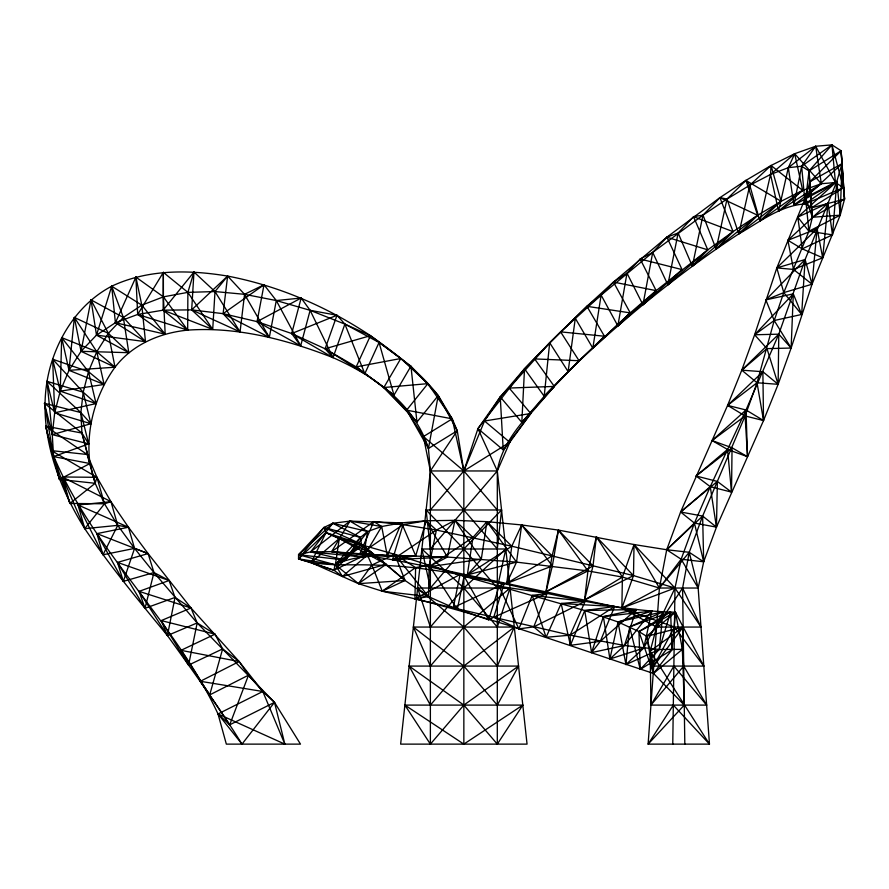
<?xml version="1.0" encoding="UTF-8"?>
<svg xmlns="http://www.w3.org/2000/svg" width="889" height="889" viewBox="0 0 889 889"><rect width="100%" height="100%" fill="white"/><g stroke="black" fill="none" stroke-linecap="round" stroke-linejoin="round"><path stroke-width="1.33" d="M672.762 744.126L674.984 588.029L681.152 559.237L694.431 523.076L710.255 486.672L746.015 409.985L778.775 334.175L805.112 259.532L836.816 181.467L842.016 163.654L841.127 150.774L831.971 144.874L815.691 146.263L794.699 153.708L771.03 165.51L745.893 180.411L719.934 197.636L666.883 237.174L613.477 282.069L586.918 306.316L549.68 342.754L524.521 368.779L500.24 396.894L477.949 428.62L463.847 470.959L463.847 744.126L522.81 705.099L404.884 705.099L430.376 744.126L463.847 705.099L518.554 666.083L409.129 666.083L430.376 705.099L463.847 666.083L514.309 627.056L413.385 627.056L430.376 666.083L463.847 627.056L510.053 588.029L417.63 588.029L430.376 627.056L463.847 588.029L505.808 549.002L421.886 549.002L430.376 588.029L463.847 549.002L501.563 509.975L426.131 509.975L430.376 549.002L497.307 470.959L509.797 442.278L530.777 413.496L554.314 386.415L579.05 360.723L630.223 312.884L656.149 290.647L707.766 249.853L733.069 231.629L757.661 215.271L781.098 201.281L802.689 190.402L821.325 183.723L835.449 182.534L843.45 187.723L844.55 199.103L840.216 215.182L812.035 284.236L791.132 348.043L778.131 384.315L763.529 420.553L716.467 527.133L703.677 561.792L698.165 588.029L709.466 744.126L648.114 744.126L659.405 588.029L666.717 549.746L680.607 512.008L727.591 405.384L741.77 370.168L754.628 334.775L776.83 267.911L805.523 197.536L809.868 181.8L809.023 170.955L831.971 144.874L843.45 187.723L811.346 207.915L812.402 217.249L808.923 231.24L783.765 292.614L774.208 320.518L757.028 382.759L745.104 415.952L702.632 516.064L689.242 552.302L682.596 588.029L684.819 744.126M621.867 608.132L622.4 577.072L634.024 544.535L666.717 549.746L689.242 552.302L703.677 561.792L702.632 516.064L680.607 512.008L710.255 486.672L731.525 492.117L732.047 447.8L712.056 440.544L746.015 409.985L763.529 420.553L762.873 371.724L741.77 370.168L778.775 334.175L791.132 348.043L766.985 348.632L741.77 370.168L757.028 382.759L778.131 384.315L778.775 334.175L754.628 334.775L766.985 348.632L778.131 384.315L762.873 371.724L727.591 405.384L745.104 415.952L763.529 420.553L757.028 382.759L727.591 405.384L746.015 409.985L747.516 456.702L727.524 449.456L712.056 440.544L745.104 415.952L747.516 456.702L732.047 447.8L696.087 475.993L710.255 486.672L716.467 527.133L694.431 523.076L680.607 512.008L717.356 481.438L731.525 492.117L727.524 449.456L696.087 475.993L717.356 481.438L716.467 527.133L702.632 516.064L666.717 549.746L681.152 559.237L698.165 588.029L659.405 588.029L622.4 577.072L587.94 570.938L516.542 562.115L447.4 557.07L359.534 554.436L331.653 551.658L310.617 551.891L298.56 554.692L298.537 558.825L333.986 570.238L342.376 576.505L358.456 583.662L382.226 591.185L570.138 635.168L624.445 645.492L659.282 649.481L682.385 649.359L683.152 627.056L675.473 612.221C632.079 611.376 589.374 602.431 547.079 593.396C489.35 580.439 431.398 565.793 371.891 565.037C347.488 564.026 321.985 567.149 298.537 558.825L324.029 527.421L332.753 523.265L349.933 521.11L401.55 522.876L426.22 520.787L454.912 520.332L486.928 521.665L521.665 524.943L558.459 530.1L634.024 544.535L674.984 588.029L700.988 627.056L656.582 627.056L621.867 608.132L428.909 566.804L392.516 559.726L359.534 554.436L373.802 521.599L403.028 524.677L436.41 530.066L511.797 546.213L633.49 575.594L674.984 588.029L656.582 627.056L650.17 651.181L650.937 705.099L706.644 705.099L683.708 666.083L682.385 649.359L675.473 612.221L638.924 631.568L618.033 621.967L584.751 610.532L464.08 576.228L394.738 554.325L339.298 538.512L325.985 532.655L324.029 527.421L298.56 554.692L334.986 564.715C359.956 552.869 388.882 556.614 415.708 555.836L426.22 520.787L436.41 530.066L428.909 566.804L481.305 559.181L486.928 521.665L511.797 546.213L506.674 583.384L552.347 565.982L558.459 530.1L593.007 565.915L584.562 600.019L633.49 575.594L634.024 544.535L659.405 588.029L621.867 608.132L674.429 627.056L703.81 666.083L653.759 666.083L646.592 636.28L638.924 631.568L670.628 612.032L671.973 649.837L653.493 673.418C574.316 647.548 495.906 618.7 414.93 598.864L415.619 567.571L394.738 554.325L371.891 565.037L358.456 583.662L335.397 564.726L339.298 538.512L386.082 564.326L405.073 580.484L428.476 596.608L457.335 609.398L464.08 576.228L429.165 565.315L415.619 567.571L382.226 591.185L371.891 565.037L363.023 545.379L335.397 564.726L342.376 576.505L386.082 564.326L363.023 545.379L405.073 580.484L382.226 591.185L428.476 596.608L429.165 565.315L457.335 609.398L453.334 607.609L460.08 574.438L414.93 598.864L428.476 596.608L394.738 554.325L405.073 580.484L358.456 583.662L386.082 564.326L370.546 552.413L361.434 544.068L324.029 527.421L360.445 537.445L367.579 531.522L381.703 526.51L401.55 522.876L403.028 524.677L392.516 559.726L447.4 557.07L454.912 520.332L472.959 537.412L467.336 574.916L516.542 562.115L521.665 524.943L552.102 555.914L545.99 591.796L587.94 570.938L596.386 536.823L633.49 575.594L621.867 608.132L674.984 588.029M497.307 509.975L463.847 470.959L457.257 430.743L452.234 418.841L438.221 395.572L410.951 366.157L370.435 335.664L344.888 324.107L310.128 310.328L276.29 300.549L244.553 294.315L214.994 291.559L187.879 292.37L163.409 296.848L141.807 305.149L123.349 317.451L108.347 333.331L96.779 351.744L88.467 371.669L83.199 392.205L80.866 412.563L81.944 433.065L95.179 483.294L104.491 503.796L117.726 525.366L134.561 548.402L153.964 572.56L197.169 622.933L274.501 702.354L241.986 744.126C218.827 706.799 193.024 671.228 167.432 635.546C138.773 600.808 109.892 566.104 84.766 528.666C53.896 479.338 33.037 416.619 52.64 359.212C62.908 328.819 82.933 301.315 111.714 286.214C147.807 269.123 189.013 269.678 227.617 276.079C278.735 285.88 327.219 306.816 370.435 335.664C395.083 353.277 419.564 371.402 438.221 395.572L428.431 448.478L430.376 470.959L400.639 744.126L527.055 744.126L497.307 470.959L477.949 428.62L524.521 368.779L560.603 331.864L601.12 295.104L652.704 252.42L702.988 215.127L727.024 199.036L749.771 185.245L770.552 174.444L788.321 167.677L801.634 166.221L831.971 144.874L835.449 182.534L805.112 203.881C780.286 205.559 759.717 222.05 738.792 233.896C705.488 255.621 673.773 279.668 642.958 304.783C608.343 333.375 574.905 363.479 544.19 396.272C525.532 418.83 502.218 440.788 497.307 470.959L497.307 744.126L463.847 705.099L409.129 666.083M501.563 509.975L497.307 549.002L430.376 470.959L423.408 436.577L406.617 410.151L383.826 387.526L356.2 366.879L325.118 348.777L291.703 333.542L257.065 321.629L223.106 313.661L191.68 309.872L163.143 310.161L137.673 314.45L115.392 322.74L96.49 335.131L81.032 351.322L68.998 370.324L60.263 391.127L54.685 412.829L52.262 434.632L53.607 456.613L59.396 479.427L95.179 483.294L96.945 477.326L87.189 454.49L45.595 426.153L59.396 479.427L89.956 463.525C85.633 429.765 95.156 394.738 115.014 367.213C132.317 344.554 159.853 332.875 187.668 330.13C237.507 326.585 286.925 339.665 333.008 357.634C373.791 375.603 414.641 403.984 428.431 448.478L457.257 430.743L438.221 395.572L416.952 422.075L383.826 387.526L400.806 358.511L379.058 342.487L344.888 324.107L336.998 315.251L310.128 310.328L301.16 298.026L276.29 300.549L264.011 284.769L244.553 294.315L240.052 331.897L191.68 309.872L193.969 272.012L214.994 291.559L240.052 331.897L223.106 313.661L227.617 276.079L244.553 294.315L269.334 337.409L276.29 300.549L300.671 345.854L310.128 310.328L333.008 357.634L344.888 324.107L364.812 373.702L379.058 342.487L393.971 395.161L410.951 366.157L416.952 422.075L406.617 410.151L427.876 383.648L400.806 358.511L356.2 366.879L370.435 335.664L325.118 348.777L333.008 357.634L291.703 333.542L301.16 298.026L257.065 321.629L269.334 337.409L223.106 313.661L264.011 284.769L257.065 321.629L300.671 345.854L291.703 333.542L336.998 315.251L325.118 348.777L364.812 373.702L356.2 366.879L393.971 395.161L383.826 387.526L427.876 383.648L452.234 418.841L463.847 470.959L430.376 509.975M505.808 549.002L497.307 588.029L463.847 549.002L426.131 509.975M510.053 588.029L497.307 627.056L463.847 588.029L421.886 549.002M423.408 436.577L428.431 448.478L406.617 410.151L452.234 418.841L423.408 436.577L463.847 470.959L484.527 420.997L500.24 396.894L509.197 388.048L549.68 342.754L586.918 306.316L601.12 295.104L613.477 282.069L626.978 273.145L640.169 259.01L652.704 252.42L666.883 237.174L678.118 233.018L693.52 216.66L702.988 215.127L719.934 197.636L727.024 199.036L745.893 180.411L781.098 201.281L759.851 221.017L749.771 185.245L745.893 180.411L757.661 215.271L738.792 233.896L727.024 199.036L716.123 249.12L757.661 215.271L719.934 197.636L733.069 231.629L716.123 249.12L702.988 215.127L692.353 266.211L733.069 231.629L693.52 216.66L707.766 249.853L692.353 266.211L678.118 233.018L667.872 284.836L707.766 249.853L666.883 237.174L682.052 269.6L667.872 284.836L652.704 252.42L642.958 304.783L682.052 269.6L640.169 259.01L656.149 290.647L642.958 304.783L626.978 273.145L617.866 325.919L601.12 295.104L592.83 348.188L575.294 318.273L568.127 371.613L549.68 342.754L544.19 396.272L524.521 368.779L521.821 422.353L500.24 396.894L503.218 449.901L477.949 428.62M514.309 627.056L497.307 666.083L463.847 627.056L417.63 588.029M674.429 627.056L653.759 666.083L683.152 627.056L703.81 666.083M518.554 666.083L497.307 705.099L463.847 666.083L413.385 627.056M497.307 744.126L522.81 705.099M656.582 627.056L682.596 588.029L700.988 627.056M430.376 744.126L430.376 470.959L457.257 430.743M683.708 666.083L650.937 705.099L673.873 666.083L706.644 705.099M509.797 442.278L503.218 449.901L530.777 413.496L509.197 388.048L554.314 386.415L534.645 358.923L579.05 360.723L560.603 331.864L604.453 336.242L586.918 306.316L630.223 312.884L617.866 325.919L656.149 290.647L613.477 282.069L630.223 312.884L592.83 348.188L604.453 336.242L568.127 371.613L579.05 360.723L544.19 396.272L554.314 386.415L521.821 422.353L530.777 413.496L484.527 420.997L509.797 442.278L463.847 470.959M684.263 705.099L648.114 744.126L673.317 705.099L709.466 744.126L650.17 651.181L683.152 627.056L646.592 636.28L653.493 673.418L684.263 705.099L682.385 649.359L653.493 673.418L638.924 631.568L640.269 669.384L671.973 649.837L675.473 612.221L646.592 636.28M666.717 549.746L694.431 523.076L703.677 561.792L681.152 559.237L659.405 588.029L689.242 552.302L698.165 588.029M339.298 538.512L311.139 562.615L342.376 576.505L370.546 552.413L325.985 532.655L298.537 558.825L334.986 564.715L361.434 544.068L360.445 537.445L332.753 523.265L298.56 554.692L345.443 560.148L367.579 531.522L349.933 521.11L310.617 551.891L345.443 560.148L360.445 537.445L334.986 564.715L333.986 570.238L311.139 562.615L325.985 532.655L361.434 544.068L333.986 570.238L370.546 552.413M430.376 470.959L497.307 470.959M284.847 744.126L218.016 713.956C173.8 619.033 90.345 548.157 51.406 450.612L87.189 454.49L95.179 483.294L69.909 503.441L51.406 450.612L96.945 477.326L110.981 501.674L128.46 527.244L148.096 553.591L190.991 607.976L239.141 661.549L262.8 691.486L274.501 702.354L300.493 744.126L226.339 744.126L218.016 713.956L262.8 691.486L284.847 744.126L274.501 702.354L229.718 724.824L218.016 713.956L241.986 744.126M404.884 705.099L463.847 744.126M650.17 651.181L653.493 673.418M163.354 272.39L163.143 310.161L187.668 330.13L187.879 292.37L193.969 272.012L163.143 310.161L212.715 329.408L214.994 291.559L227.617 276.079L191.68 309.872L212.715 329.408L187.879 292.37L163.354 272.39L137.673 314.45L165.176 334.186L163.409 296.848L163.354 272.39M61.674 337.609L60.263 391.127L96.079 403.584L88.467 371.669L61.674 337.609L96.779 351.744L115.014 367.213L68.998 370.324L61.674 337.609M842.016 163.654L840.216 215.182L808.923 231.24L797.8 217.105L836.816 181.467L840.216 215.182L812.402 217.249L805.523 197.536L842.016 163.654L844.55 199.103L812.402 217.249L809.868 181.8L841.127 150.774L844.55 199.103L811.346 207.915L805.112 203.881L801.634 166.221L815.691 146.263L835.449 182.534L793.955 205.137L788.321 167.677L794.699 153.708L821.325 183.723L793.955 205.137L801.634 166.221L809.023 170.955L811.346 207.915L809.868 181.8L842.016 163.654M793.299 293.848L791.132 348.043L774.208 320.518L765.84 299.893L805.112 259.532L812.035 284.236L783.765 292.614L765.84 299.893L793.299 293.848L801.656 314.473L774.208 320.518L754.628 334.775L793.299 293.848M771.03 165.51L770.552 174.444L759.851 221.017L802.689 190.402L794.699 153.708L770.552 174.444L778.553 211.138L821.325 183.723L815.691 146.263L788.321 167.677L778.553 211.138L802.689 190.402L771.03 165.51L749.771 185.245L738.792 233.896L781.098 201.281L771.03 165.51M805.112 259.532L801.656 314.473L783.765 292.614L776.83 267.911L817.102 228.684L822.692 257.799L793.488 269.423L776.83 267.911L805.112 259.532M836.816 181.467L832.482 234.863L802.234 248.842L787.887 240.308L828.037 203.125L832.482 234.863L808.923 231.24L805.523 197.536L836.816 181.467M817.102 228.684L812.035 284.236L793.488 269.423L787.887 240.308L817.102 228.684M629.612 626.878L625.923 664.583L659.282 649.481L670.628 612.032L629.612 626.878L640.269 669.384L659.282 649.481L662.983 611.765L618.033 621.967L609.887 659.016L643.725 648.103L662.983 611.765L629.612 626.878M828.037 203.125L822.692 257.799L802.234 248.842L797.8 217.105L828.037 203.125M74.365 317.451L68.998 370.324L104.113 384.459L96.779 351.744L74.365 317.451L108.347 333.331L128.805 352.7L81.032 351.322L74.365 317.451M587.94 570.938L584.562 600.019L622.4 577.072L596.386 536.823L593.007 565.915L545.99 591.796L552.347 565.982L521.665 524.943L511.797 546.213L467.336 574.916L481.305 559.181L454.912 520.332L436.41 530.066L392.516 559.726L415.708 555.836L401.55 522.876L387.293 555.714L359.534 554.436L403.028 524.677L426.22 520.787L447.4 557.07L428.909 566.804L472.959 537.412L486.928 521.665L516.542 562.115L506.674 583.384L552.102 555.914L558.459 530.1L587.94 570.938M809.023 170.955L805.112 203.881L843.45 187.723L841.127 150.774L809.023 170.955M367.579 531.522L363.423 557.07L310.617 551.891L332.753 523.265L367.579 531.522M91.034 299.882L81.032 351.322L115.014 367.213L108.347 333.331L91.034 299.882L123.349 317.451L145.485 341.676L96.49 335.131L91.034 299.882M175.022 597.452L167.432 635.546L197.169 622.933L215.038 634.168L222.628 648.926L239.141 661.549L248.498 675.173L262.8 691.486L200.336 681.296L229.718 724.824L248.498 675.173L209.693 694.92L200.336 681.296L239.141 661.549L180.989 650.337L188.579 665.094L222.628 648.926L209.693 694.92L180.989 650.337L215.038 634.168L161.253 620.589L167.432 635.546L139.084 591.363L169.11 580.506L175.022 597.452L190.991 607.976L197.169 622.933L188.579 665.094L161.253 620.589L190.991 607.976L139.084 591.363L144.996 608.309L175.022 597.452M651.87 611.054L643.725 648.103L625.923 664.583L618.033 621.967L651.87 611.054L624.445 645.492L609.887 659.016L603.387 616.61L636.268 609.498L624.445 645.492L591.574 652.604L584.751 610.532L614.666 606.52L600.308 641.313L591.574 652.604L603.387 616.61L651.87 611.054M153.964 572.56L144.996 608.309L117.481 562.404L148.096 553.591L153.964 572.56L169.11 580.506L117.481 562.404L123.349 581.373L153.964 572.56M499.029 586.296L488.672 619.844L453.334 607.609L504.096 583.695L493.739 617.255L488.672 619.844L464.08 576.228L504.096 583.695L499.029 586.296L518.887 628.89L533.733 626.878L585.184 601.353L570.138 635.168L570.394 645.325L600.308 641.313L636.268 609.498L584.751 610.532L570.394 645.325L561.148 603.498L585.184 601.353L532.233 595.408L518.887 628.89L493.739 617.255L547.079 593.396L533.733 626.878L546.102 637.302L570.138 635.168L614.666 606.52L561.148 603.498L546.102 637.302L532.233 595.408L547.079 593.396L499.029 586.296M111.714 286.214L96.49 335.131L128.805 352.7L123.349 317.451L111.714 286.214L141.807 305.149L165.176 334.186L115.392 322.74L111.714 286.214M134.561 548.402L123.349 581.373L96.901 533.622L128.46 527.244L134.561 548.402L148.096 553.591L96.901 533.622L103.002 554.769L134.561 548.402M135.906 277.112L115.392 322.74L145.485 341.676L141.807 305.149L135.906 277.112L163.409 296.848L187.668 330.13L137.673 314.45L135.906 277.112M117.726 525.366L103.002 554.769L78.032 504.974L110.981 501.674L117.726 525.366L128.46 527.244L78.032 504.974L84.766 528.666L117.726 525.366M349.933 521.11L331.653 551.658L363.423 557.07L381.703 526.51L373.802 521.599L331.653 551.658L387.293 555.714L381.703 526.51L349.933 521.11M104.491 503.796L84.766 528.666L62.363 476.971L96.945 477.326L104.491 503.796L110.981 501.674L62.363 476.971L69.909 503.441L104.491 503.796M88.678 443.9L53.607 456.613L45.595 426.153L81.944 433.065L88.678 443.9L52.262 434.632L44.45 403.295L80.866 412.563L90.9 423.731L52.262 434.632L46.973 381.303L83.199 392.205L96.079 403.584L54.685 412.829L46.973 381.303L80.866 412.563L88.678 443.9M104.113 384.459L60.263 391.127L52.64 359.212L88.467 371.669L104.113 384.459M89.956 463.525L53.607 456.613L44.45 403.295L81.944 433.065L89.956 463.525M90.9 423.731L54.685 412.829L52.64 359.212L83.199 392.205L90.9 423.731"/></g></svg>
